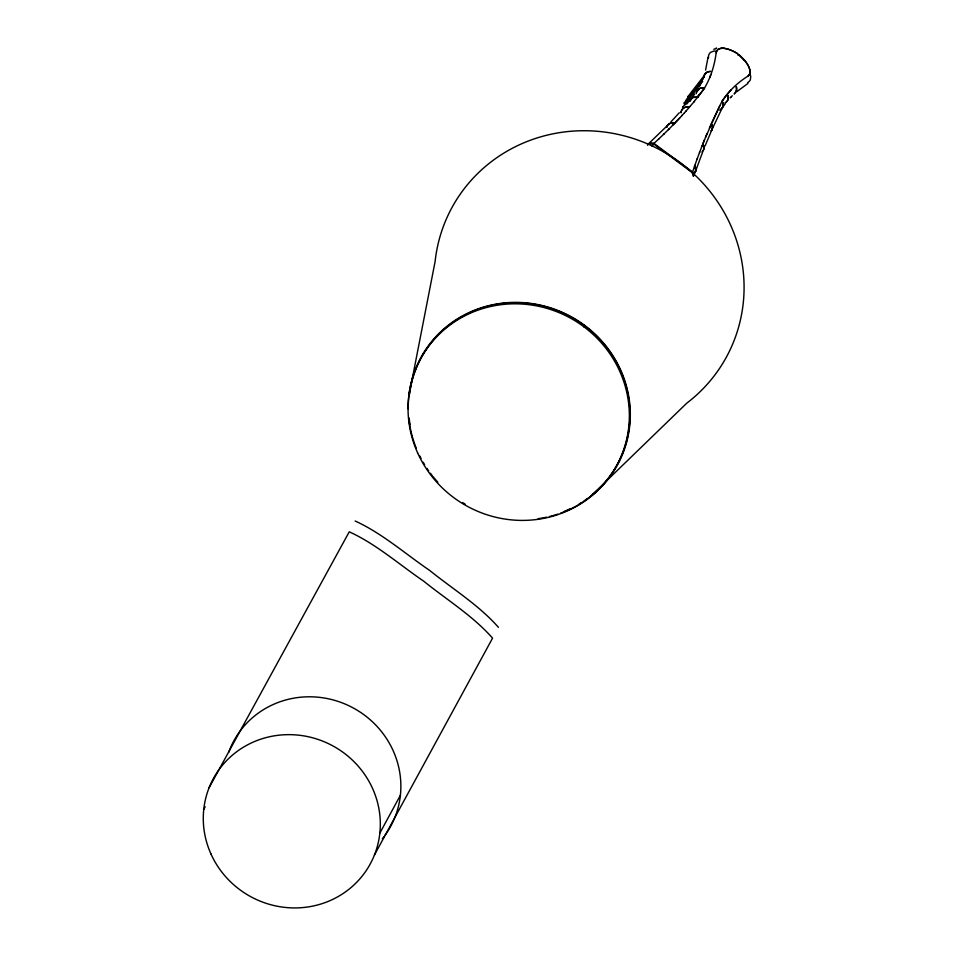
<?xml version="1.0" encoding="UTF-8"?>
<svg xmlns="http://www.w3.org/2000/svg" width="955" height="955" viewBox="0 0 955 955"><rect width="100%" height="100%" fill="white"/><g stroke="black" fill="none" stroke-linecap="round" stroke-linejoin="round"><path stroke-width="1.43" d="M695.789 170.491L695.324 167.018L695.789 170.468L694.607 173.106A7.174 5.945 19.2 0 1 693.748 173.977A7.163 5.981 18.9 0 0 694.607 173.106L695.204 172.175A6.9 5.754 18.9 0 0 694.464 166.516L694.906 165.227M703.835 76.03L703.692 77.26L704.229 74.86L706.772 72.174L710.604 71.362L707.953 71.697L704.862 73.798M727.197 101.337L728.426 97.852L727.961 95.297L727.829 100.299L725.263 102.937M696.374 92.516L699.311 88.66A6.876 6.184 29.5 0 1 703.107 87.944L704.432 88.194A420.463 183.097 37.7 0 0 716.178 52.764L716.584 51.26A23.29 10.147 37.7 0 1 737.451 53.564L744.267 60.368M720.034 110.076L721.085 109.371A7.055 6.351 34.3 0 0 723.007 106.28L723.019 106.256A6.876 6.196 34.1 0 0 722.696 102.483L722.087 101.302A420.427 183.074 37.7 0 1 729.298 91.847L731.315 89.651M708.037 57.312L705.59 70.061M408.871 396.182L435.098 261.598A156.274 150.222 28.5 0 1 662.997 151.511A156.274 150.222 28.5 0 1 686.74 403.201L589.211 497.662A111.998 107.652 28.5 0 0 566.363 314.207A111.998 107.652 28.5 0 0 408.274 408.931M712.514 128.376L723.066 106.184A6.888 6.172 27.2 0 0 722.708 102.46L722.087 101.302A420.522 183.121 37.7 0 1 747.801 76.233A23.218 10.111 37.7 0 0 739.301 54.972M697.293 158.578L694.655 165.943M735.374 92.79L736.448 90.546L736.198 86.69C739.11 89.066 732.509 95.643 734.502 93.686M695.419 171.554L702.629 152.084M699.681 152.108L697.043 159.294M702.092 145.817L699.478 152.74M703.023 78.238L699.621 86.093M709.804 77.379L710.914 74.514M704.515 139.669L701.925 146.342M701.985 151.857A7.163 6.148 21.5 0 0 702.844 150.997L703.477 149.995A6.9 5.921 21.5 0 0 702.773 144.205L706.963 133.7M705.578 137.245L719.855 105.492M705.077 145.912L711.881 129.82A6.9 6.076 23.5 0 0 711.272 123.852M709.362 128.161L711.236 123.935A6.9 6.028 23.8 0 1 711.881 129.82L711.248 130.847M711.881 122.443L722.028 101.254M737.893 54.316L737.988 55.103M209.133 787.624L349.255 531.816C376.306 544.147 399.25 564.536 423.769 581.225C446.821 599.836 472.964 615.856 492.565 638.155L374.467 854.94M203.749 809.434L205.17 806.82M379.839 833.13L400.396 795.276M743.933 59.544A23.29 10.147 37.7 0 1 749.723 74.024L747.861 76.281M696.267 93.709A7.174 6.458 36.5 0 1 697.46 90.176L698.32 89.281A6.9 6.208 36.5 0 1 703.119 87.92L704.432 88.194L697.604 97.219L692.566 97.553L689.653 101.373L694.679 93.948M722.66 107.342L720.082 109.992M711.26 130.811L711.905 129.785M702.82 151.045L703.453 150.042A6.9 5.885 21.8 0 0 702.749 144.289M652.11 146.282L653.96 143.393L692.542 172.019A7.091 6.375 31.8 0 1 693.652 175.78M693.378 176.209A7.031 6.017 32.8 0 0 692.184 172.569L692.542 172.019M723.615 106.029L725.358 103.653M693.999 101.994L694.536 101.266M701.686 92.014L704.492 88.242M697.329 97.506L699.108 95.178M688.125 96.395L705.279 74.204M686.418 99.869L704.468 76.507M684.21 102.973L703.167 78.453M682.861 107.044L702.701 81.354M701.161 92.731L693.975 101.708M690.68 99.153L686.633 104.155M690.131 106.303L693.569 102.304M686.12 110.911L690.298 106.196M681.93 115.555L684.532 112.75M679.28 112.738L670.828 121.965M684.496 112.714L686.347 110.756M730.766 97.303L730.241 97.828L732.318 95.727M682.216 115.328L674.612 123.314A6.9 5.981 43.9 0 0 668.691 124.186L667.832 125.081A7.174 6.172 43.8 0 0 666.841 127.266A7.163 6.208 43.9 0 1 667.867 125.045M679.685 118.038L669.324 128.746M673.06 124.926L674.552 123.374A6.9 5.933 43.8 0 0 668.655 124.222M668.369 129.653L669.3 128.71M667.163 125.774L647.717 144.551A7.091 6.375 31.8 0 1 653.96 143.393M663.51 134.416L668.846 129.223M658.544 139.144L664.059 133.915M659.093 138.642L653.339 143.966A6.9 5.79 47.2 0 0 647.574 144.694M747.944 83.443L736.747 91.728M691.527 98.258L693.724 97.112L697.604 97.219M725.275 102.925L726.325 102.221M698.32 89.281L699.311 88.66M715.582 48.621L716.668 48.192L713.791 49.314M721.407 48.048L724.153 48.335M716.584 51.26L713.97 50.985L710.496 52.406A7.186 6.458 33.5 0 0 708.538 58.1M355.129 521C382.179 533.332 405.123 553.721 429.643 570.41C452.694 589.02 478.837 605.04 498.438 627.34M692.184 172.569L653.602 143.942A7.031 6.017 32.8 0 0 647.502 144.874M749.723 74.024L750.749 76.281L750.332 79.826A7.186 6.339 12.5 0 1 747.753 82.5M686.633 100.848A2.185 0.955 37.7 0 1 687.684 99.75M688.639 97.768A2.185 0.955 37.7 0 1 688.961 96.157M685.105 104.752A2.185 0.955 37.7 0 1 685.033 102.734M683.362 108.428A2.185 0.955 37.7 0 1 683.314 106.781M716.238 52.8A23.218 10.111 37.7 0 1 737.451 53.599M698.809 94.891A420.522 183.121 37.7 0 1 697.83 96.646M693.497 176.209A6.9 5.706 19.2 0 0 692.256 172.843L694.464 166.516A6.9 5.706 19.2 0 1 695.204 172.175M588.089 498.498A111.998 107.652 28.5 0 1 560.525 513.205M557.816 514.136A111.998 107.652 28.5 0 1 549.483 516.524M546.666 517.168A111.998 107.652 28.5 0 1 538.154 518.672M465.097 504.061A111.998 107.652 28.5 0 1 462.566 502.557M437.796 482.144A111.998 107.652 28.5 0 1 433.057 476.64M432.161 475.518A111.998 107.652 28.5 0 1 430.395 473.214M428.688 470.863A111.998 107.652 28.5 0 1 427.028 468.463M424.665 464.775A111.998 107.652 28.5 0 1 423.172 462.268M421.06 458.46A111.998 107.652 28.5 0 1 419.734 455.881M416.213 448.038A111.998 107.652 28.5 0 1 408.74 417.49M416.511 367.615A111.628 107.294 28.5 0 1 576.629 320.331A111.628 107.294 28.5 0 1 603.202 484.316M598.009 489.664A111.628 107.294 28.5 0 1 592.446 494.606M587.803 498.259A111.628 107.294 28.5 0 1 584.162 500.826M581.667 502.461A111.628 107.294 28.5 0 1 579.112 504.037M569.837 508.967A111.628 107.294 28.5 0 1 564.357 511.355M410.005 424.498A111.628 107.294 28.5 0 1 409.218 418.588M409.229 396.23A111.628 107.294 28.5 0 1 415.962 368.964M384.006 836.604A89.293 85.843 28.5 0 1 382.275 838.8M228.699 752.385A89.293 85.843 28.5 0 1 352.634 707.631A89.293 85.843 28.5 0 1 384.841 835.482M584.269 325.536L583.684 326.622L584.269 325.536M683.088 108.452L682.252 109.324A7.174 6.315 41 0 0 681.082 112.809A7.163 6.351 41.1 0 1 682.276 109.3L683.112 108.416A6.9 6.112 41.1 0 1 689.14 107.438A6.9 6.076 41 0 0 683.088 108.452M417.645 452.933A111.628 107.294 28.5 0 0 608.263 478.586A111.628 107.294 28.5 0 0 530.192 304.836A111.628 107.294 28.5 0 0 417.645 452.933M210.948 853.937A89.293 85.843 28.5 0 0 363.449 874.458A89.293 85.843 28.5 0 0 300.992 735.457A89.293 85.843 28.5 0 0 210.948 853.937"/></g></svg>
